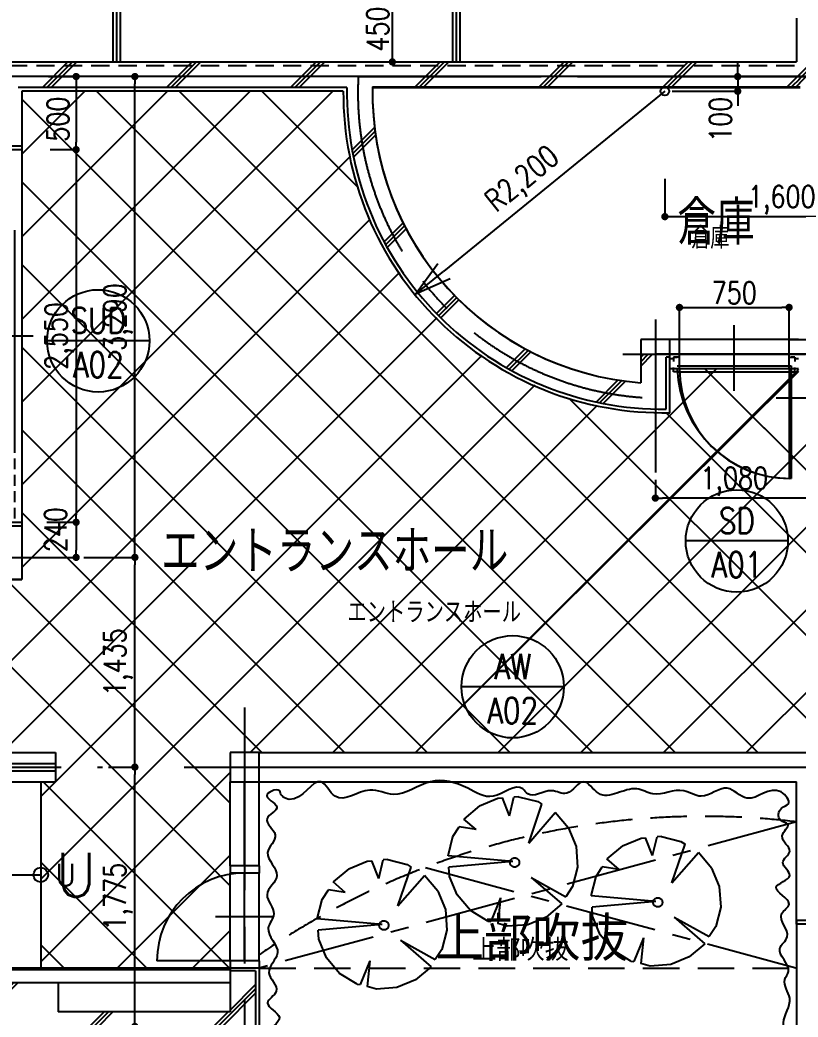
# Model space of a CAD drawing. Header units: millimetres. Extents: x 15495 to 166182, y -39946 to 18307.
# Drawn here: x 34728 to 40052, y -34514 to -27691 of the extents above; entities that cross this region are included whole.
import ezdxf
from ezdxf.enums import TextEntityAlignment as Align

# ---------------------------------------------------------------- set-up
doc = ezdxf.new("R2010")
doc.units = ezdxf.units.MM
doc.header["$LTSCALE"] = 1000
for name, pattern in [('CENTER', [2, 1.25, -0.25, 0.25, -0.25]), ('DASHED', [0.75, 0.5, -0.25]), ('DASHED2', [0.375, 0.25, -0.125])]:
    doc.linetypes.add(name, pattern=pattern)
doc.layers.get('0').update_dxf_attribs({"linetype": 'CONTINUOUS'})
for name, color, linetype in [('1F-A_GARD-100', 3, 'CONTINUOUS'), ('1F-A_GARD-50', 3, 'CONTINUOUS'), ('1F-DT_ID-100', 13, 'CONTINUOUS'), ('1F-E_DIM-50', 3, 'CONTINUOUS'), ('1F-E_GRID-100', 1, 'CENTER'), ('1F-E_GRID-50', 1, 'CENTER'), ('1F-E_TEXT-100', 3, 'CONTINUOUS'), ('1F-E_TEXT-50', 3, 'CONTINUOUS'), ('1F-F_FINI1-100', 190, 'CONTINUOUS'), ('1F-F_FINI1-50', 190, 'CONTINUOUS'), ('1F-F_FINI2-50', 1, 'CONTINUOUS'), ('1F-F_FITT1-100', 5, 'CONTINUOUS'), ('1F-F_FITT1-50', 5, 'CONTINUOUS'), ('1F-F_FITT2-50', 1, 'CONTINUOUS'), ('1F-F_HAT1-50', 9, 'CONTINUOUS'), ('1F-F_HIDE-100', 12, 'CONTINUOUS'), ('1F-F_HIDE-50', 12, 'CONTINUOUS'), ('1F-F_LAY2-100', 6, 'CONTINUOUS'), ('1F-F_LAY2-50', 6, 'CONTINUOUS'), ('1F-H-AREA-50', 1, 'CENTER'), ('1F-H_LINE1-100', 140, 'CONTINUOUS'), ('1F-H_LINE1-50', 140, 'CONTINUOUS'), ('1F-R_EWALL-50', 7, 'CONTINUOUS'), ('1F-R_STAIR-100', 4, 'CONTINUOUS'), ('1F-R_STAIR-50', 4, 'CONTINUOUS'), ('1F-U_LGS-100', 120, 'CONTINUOUS'), ('1F-U_LGS-50', 120, 'CONTINUOUS'), ('DT_ID', 13, 'CONTINUOUS'), ('E_TEXT', 3, 'CONTINUOUS'), ('F_FITT1-100', 5, 'CONTINUOUS'), ('F_FITT1-50', 5, 'CONTINUOUS'), ('F_FITT2-100', 1, 'CONTINUOUS')]:
    doc.layers.add(name, color=color, linetype=linetype)
doc.styles.add('DIM', font='romans.shx', dxfattribs={"width": 0.8, "bigfont": 'bigfont.shx'})
doc.styles.add('ROOM', font='romans.shx', dxfattribs={"width": 0.8, "bigfont": 'bigfont.shx'})
doc.styles.get("Standard").update_dxf_attribs({"font": 'txt.shx', "bigfont": 'bigfont.shx'})
doc.dimstyles.new('DIM50_3_3', dxfattribs={"dimscale": 50, "dimtxt": 3, "dimasz": 1, "dimexe": 0, "dimexo": 1, "dimgap": 0.5, "dimtad": 1, "dimdec": 1, "dimdsep": 46, "dimlunit": 6, "dimtxsty": 'DIM', "dimblk1": 'DOT', "dimblk2": 'DOT', "dimsah": 1, "dimcen": 1, "dimclrd": 256, "dimclre": 256, "dimclrt": 256, "dimadec": 0, "dimazin": 0, "dimtfac": 1, "dimtdec": 1, "dimtix": 1, "dimtmove": 2, "dimatfit": 3, "dimldrblk": 'DOT', "dimfxl": 1, "dimtvp": 0.833333, "dimtolj": 1, "dimarcsym": 0})
pattern_1 = [(45, (-28400.75, -11674.75), (-424.264, 424.264), []), (45, (-28370.75, -11674.75), (-424.264, 424.264), []), (45, (-28340.75, -11674.75), (-424.264, 424.264), [])]

# ---------------------------------------------------------------- blocks, each defined once
blk = doc.blocks.new('AW-A02_100')
at = {"layer": 'F_FITT1-100'}
for p, q in [((200, 1474.99975), (0, 1474.99975)), ((0, 1474.99975), (0, 1275)), ((200, 1275), (200, 1474.99975)), ((200, 1375), (3975, 1375)), ((3975, 1375), (3975, 299.9995)), ((0, 1275), (200, 1275)), ((100, 700), (100, 1275)), ((0, 700), (0, 650)), ((200, 700), (0, 700)), ((200, 700), (200, 650)), ((200, 650), (0, 650)), ((100, 50), (100, 650)), ((200, 50), (-500, 50)), ((0, 50), (0, 0)), ((200, 50), (200, 0))]:
    blk.add_line(p, q, dxfattribs=at)
blk.add_arc((100, 50), 600, 90, 180, dxfattribs=at)
at = {"layer": 'F_FITT2-100'}
for p, q in [((200, 1475), (4075, 1475)), ((4075, 299.9995), (4075, 1475)), ((0, 700), (0, 1275)), ((200, 1275), (3875, 1275)), ((200, 700), (200, 1275)), ((3875, 299.9995), (3875, 1275)), ((0, 50), (0, 650)), ((200, 50), (200, 650))]:
    blk.add_line(p, q, dxfattribs=at)
blk = doc.blocks.new('TATEGU-KIGOU')
at = {"color": 2}
blk.add_line((350, 0), (-350, 0), dxfattribs=at)
blk.add_circle((0, 0), 350, dxfattribs=at)
at = {"color": 2, "style": 'ROOM', "width": 0.8}
for tag, p in [('建具種別', (0, 51.6)), ('建具番号', (0, -250.1))]:
    blk.add_attdef(tag, text='', height=175, dxfattribs=at).set_placement(p, align=Align.CENTER)
at = {"flags": 1}
for tag, p in [('内法寸法（W）', (-414, -713.8)), ('内法寸法（H）', (-414, -1063.8)), ('階', (-373.6, -1414.3)), ('部屋名', (-373.6, -1786.8)), ('メーカー名', (-373.6, -2148.9)), ('値段', (-373.6, -2498.9)), ('重量', (-373.6, -2848.9)), ('建具形状', (-373.6, -3199)), ('開閉方式', (-373.6, -3549)), ('取付場所', (-373.6, -3899)), ('見込', (-373.6, -4296.3)), ('扉厚', (-373.6, -4646.3)), ('仕上', (-373.6, -4996.3)), ('ガラス', (-373.6, -5346.3)), ('建具金物', (-373.6, -5696.3)), ('枠形状', (-373.6, -6046.3)), ('沓摺形状', (-373.6, -6396.3)), ('特記事項', (-373.6, -6746.3)), ('防火性能', (-373.6, -7096.3))]:
    blk.add_attdef(tag, p, '', height=175, dxfattribs=at)
blk = doc.blocks.new('ROOM')
at = {"layer": 'DT_ID', "flags": 1}
for tag, p in [('室番号', (0, 500)), ('面積', (0, -500)), ('内装制限', (0, -1000)), ('仕上レベル', (0, -1500)), ('スラブレベル', (0, -2000)), ('天井高', (0, -2500)), ('床下地', (0, -3000)), ('床仕上', (0, -3500)), ('巾木高さ', (0, -4000)), ('巾木仕上', (0, -4500)), ('壁下地', (0, -5000)), ('壁仕上', (0, -5500)), ('天井下地', (0, -6000)), ('天井仕上', (0, -6500)), ('見切縁', (0, -7000)), ('備考', (0, -7500))]:
    blk.add_attdef(tag, p, '', height=300, dxfattribs=at)
at = {"layer": 'E_TEXT', "style": 'ROOM', "width": 0.8}
blk.add_attdef('室名', (0, 0), '', height=300, dxfattribs=at)
blk = doc.blocks.new('SUD-A02_100')
at = {"layer": 'F_FITT1-100'}
for p, q in [((75, 2000), (75, 2550)), ((25, 2000), (25, 1900)), ((125, 2000), (25, 2000)), ((125, 1900), (125, 2000)), ((150, 2000), (150, 550)), ((25, 1900), (125, 1900)), ((-148.8, 1275), (277.2, 1275)), ((25, 650), (125, 650)), ((25, 550), (25, 650)), ((125, 650), (125, 550)), ((125, 550), (25, 550)), ((75, 550), (75, 0))]:
    blk.add_line(p, q, dxfattribs=at)
at = {"layer": 'F_FITT1-100', "linetype": 'DASHED2', "ltscale": 0.3}
blk.add_line((150, 550), (150, 0), dxfattribs=at)
at = {"layer": 'F_FITT2-100'}
for p, q in [((0, 2550), (0, 0)), ((200, 2550), (200, 0))]:
    blk.add_line(p, q, dxfattribs=at)
blk = doc.blocks.new('SD-A01_100')
at = {"layer": 'F_FITT1-100'}
for p, q in [((-375, -150), (-375, 300)), ((0, 0), (-750, 0)), ((0, 0), (0, -750))]:
    blk.add_line(p, q, dxfattribs=at)
blk.add_arc((0, 0), 750, 180, 270, dxfattribs=at)
at = {"layer": 'F_FITT2-100'}
blk.add_line((0, 200), (-750, 200), dxfattribs=at)
blk = doc.blocks.new('1F-BLOCK_100')
at = {"layer": '1F-A_GARD-100', "start_tangent": (0.1002086, -0.9949664), "end_tangent": (0.1002086, -0.9949664)}
blk.add_spline([(6467.02, 1604.56), (6530.58, 1553.74), (6746.68, 1675), (6844.14, 1574.91), (7081.43, 1617.27), (7242.45, 1587.62), (7496.69, 1675), (7750.93, 1629.97), (7924.66, 1574.91), (8128.05, 1625.74), (8161.95, 1591.85), (8322.97, 1613.03), (8428.9, 1596.09), (8543.31, 1675), (8645.01, 1596.09), (8907.72, 1625.74), (9017.9, 1591.85), (9229.76, 1613.03), (9348.41, 1574.91), (9526.38, 1629.97), (9661.97, 1562.21), (9895.02, 1604.56), (9945.87, 1524.09), (9899.26, 1494.44), (9891.11, 1411.87), (9941.72, 1384.14), (9903.5, 1303.85), (9954.35, 1197.96), (9907.74, 1121.73), (9954.35, 1032.79), (9861.12, 952.31), (9950.11, 837.96), (9899.26, 770.19), (9937.4, 613.49), (9886.55, 533.01), (9945.87, 376.31), (9920.45, 321.25), (9954.35, 194.18), (9911.97, 24.77), (9950.11, -89.58), (9967.06, -178.53), (9950.11, -220.88), (9945.87, -326.76), (9984.01, -445.35), (9937.4, -466.53), (9903.5, -436.88), (9801.8, -462.3), (9691.63, -424.18), (9645.02, -470.77), (9551.8, -424.18), (9462.81, -462.3), (9369.59, -407.24), (9280.61, -470.77), (9187.39, -428.41), (9047.55, -475), (8937.38, -411.47), (8797.55, -479.24), (8674.67, -419.94), (8560.26, -466.53), (8454.33, -415.71), (8416.19, -475), (8327.21, -424.18), (8280.6, -470.77), (8200.09, -394.53), (8166.19, -466.53), (8060.26, -403), (8013.64, -470.77), (7916.18, -394.53), (7717.03, -475), (7547.54, -398.77), (7411.94, -458.06), (7293.29, -415.71), (7191.6, -466.53), (7098.38, -403), (6928.88, -462.3), (6827.19, -390.3), (6678.88, -462.3), (6615.32, -386.06), (6509.39, -453.83), (6352.6, -449.59), (6390.74, -364.88), (6356.85, -263.23), (6433.12, -178.53), (6378.03, -59.94), (6462.78, 62.89), (6382.27, 160.3), (6441.59, 240.77), (6390.74, 367.83), (6450.07, 503.37), (6386.5, 672.78), (6424.64, 770.19), (6378.03, 901.49), (6445.83, 1032.79), (6382.27, 1189.49), (6433.12, 1312.32), (6378.03, 1422.44), (6445.83, 1502.91), (6378.03, 1587.62), (6467.02, 1604.56)], degree=3, dxfattribs=at)
at = {"layer": '1F-E_GRID-100'}
blk.add_line((33306.62, 6500), (-7802.04, 6500), dxfattribs=at)
at = {"layer": '1F-F_FINI1-100'}
for p, q in [((10000, 6900), (10000, 6600)), ((700, 6600), (10000, 6600)), ((7100.16, 6425), (10025, 6425)), ((6900, 6400), (4700, 6400)), ((4700, 6400), (4700, 6000)), ((4500, 6000), (4700, 6000)), ((8935, 4700), (8935, 4405.06)), ((9200, 4700), (8935, 4700)), ((9200, 4500), (9200, 4700)), ((9950, 4500), (9950, 4700)), ((9950, 4700), (10215, 4700)), ((9200, 4500), (9135, 4500)), ((9135, 4200), (9135, 4500)), ((10015, 4500), (9950, 4500)), ((4500, 3450), (4700, 3450)), ((4700, 3450), (4700, 3059.09)), ((4128.57, 3059.09), (4700, 3059.09)), ((2454.41, 1875), (4930, 1875)), ((4930, 1875), (4930, 1675)), ((2400.82, 1675), (4930, 1675)), ((10000, 700), (10000, -100)), ((10800, 700), (10000, 700)), ((6325, 400), (700, 400)), ((6125, 400), (6125, 100)), ((6325, 400), (6325, -100)), ((4550, 300), (4950, 300)), ((4950, 300), (4950, 100)), ((6125, 100), (4950, 100))]:
    blk.add_line(p, q, dxfattribs=at)
for centre, radius, start, end in [((9087.05, 6386.5), 1987.26, 178.889989, 265.611769), ((9087.26, 6386.78), 2187.3, 179.653775, 271.250536)]:
    blk.add_arc(centre, radius, start, end, dxfattribs=at)
at = {"layer": '1F-F_HIDE-100', "linetype": 'CENTER', "ltscale": 0.5}
for p, q in [((10000, 1400), (6325, 400)), ((7462.59, 1088.4), (10000, 400))]:
    blk.add_line(p, q, dxfattribs=at)
at = {"layer": '1F-F_HIDE-100', "linetype": 'DASHED', "ltscale": 0.5}
blk.add_line((6325, 400), (10000, 400), dxfattribs=at)
blk.add_arc((9365.15, -3917.36), 5355.13, 83.191551, 124.590557, dxfattribs=at)
at = {"layer": '1F-F_LAY2-100'}
for p, q in [((4700, 4837.71), (6262.29, 6400)), ((6827.98, 6400), (4700, 4272.02)), ((5696.61, 6400), (4700, 5403.39)), ((4700, 5969.08), (5130.92, 6400)), ((4700, 6346.23), (9171.23, 1875)), ((5211.91, 6400), (9736.91, 1875)), ((5777.6, 6400), (12077.6, 100)), ((6343.28, 6400), (7000.18, 5743.1)), ((6945.92, 5952.26), (4700, 3706.34)), ((4700, 5780.54), (8605.54, 1875)), ((7082.18, 5522.84), (4700, 3140.65)), ((4700, 5214.86), (8039.86, 1875)), ((7283.45, 5158.41), (4500, 2374.97)), ((7539.45, 4848.73), (4565.72, 1875)), ((4700, 4649.17), (7474.17, 1875)), ((7847.31, 4590.91), (4830, 1573.6)), ((9453.46, 4500), (6828.46, 1875)), ((10015, 4480.86), (7394.15, 1875)), ((9374.65, 4500), (12900, 974.65)), ((8209.71, 4387.62), (4830, 1007.91)), ((8443.67, 4299.62), (12643.28, 100)), ((8636.57, 4248.8), (6262.77, 1875)), ((10284.83, 4200), (7959.83, 1875)), ((10850.52, 4200), (8525.52, 1875)), ((11416.2, 4200), (9091.2, 1875)), ((9109.52, 4199.45), (12900, 408.97)), ((11981.89, 4200), (9656.89, 1875)), ((4700, 4083.49), (6908.49, 1875)), ((4700, 3517.8), (6342.8, 1875)), ((4602.11, 3050), (6125, 1527.11)), ((4500, 2586.43), (6125, 961.43)), ((6125, 1737.23), (4830, 442.23)), ((4845.74, 1675), (6120.74, 400)), ((5353.46, 400), (6125, 1171.54)), ((4830, 1125.06), (5555.06, 400)), ((6125, 655.85), (5869.15, 400)), ((4830, 559.37), (4989.37, 400))]:
    blk.add_line(p, q, dxfattribs=at)
at = {"layer": '1F-H_LINE1-100'}
for p, q in [((7675, 6600), (7675, 12300)), ((5350, 6600), (5350, 9600))]:
    blk.add_line(p, q, dxfattribs=at)
at = {"layer": '1F-R_STAIR-100'}
for p, q in [((2434.31, 1800), (4930, 1800)), ((2420.91, 1750), (4930, 1750)), ((4830, 1675), (4830, 400)), ((2230, 1037.5), (4830, 1037.5))]:
    blk.add_line(p, q, dxfattribs=at)
blk.add_circle((4830, 1037.5), 50, dxfattribs=at)
at = {"layer": '1F-U_LGS-100'}
blk.add_line((4950, 300), (6125, 300), dxfattribs=at)
at = {"layer": '1F-DT_ID-100'}
for p, values in [((5223.14, 4691.53), {'建具種別': 'SUD', '建具番号': 'A02'}), ((9592.45, 3322.33), {'建具種別': 'SD', '建具番号': 'A01'}), ((8058.87, 2324.46), {'建具種別': 'AW', '建具番号': 'A02'})]:
    blk.add_blockref('TATEGU-KIGOU', p, dxfattribs=at).add_auto_attribs(values)
at = {"layer": '1F-E_TEXT-100'}
ref = blk.add_blockref('ROOM', (9185.94, 5350.26), dxfattribs=at)
ref.add_attrib('室名', '倉庫', (9185.94, 5350.26), dxfattribs={"height": 300, "style": 'ROOM', "width": 0.8})
ref = blk.add_blockref('ROOM', (5653.39, 3099.82), dxfattribs=at)
ref.add_attrib('室名', 'エントランスホール', (5653.39, 3099.82), dxfattribs={"height": 300, "style": 'ROOM', "width": 0.8})
at = {"layer": '1F-F_FITT1-100'}
for name, p in [('SUD-A02_100', (4500, 3450)), ('SD-A01_100', (9950, 4500)), ('AW-A02_100', (6125, 400))]:
    blk.add_blockref(name, p, dxfattribs=at)
at = {"layer": '1F-E_TEXT-100'}
blk.add_text('U', height=300, dxfattribs=at).set_placement((4930, 1037.5), align=Align.MIDDLE_LEFT)
blk.add_text('上部吹抜', height=300, dxfattribs=at).set_placement((7532.11, 449.29))
blk = doc.blocks.new('DOT')
at = {"color": 0, "linetype": 'ByBlock'}
blk.add_line((-0.5, 0), (-1, 0), dxfattribs=at)
at = {"color": 0, "linetype": 'ByBlock', "const_width": 0.5}
blk.add_lwpolyline([(-0.25, 0, 1), (0.25, 0, 1)], format="xyb", close=True, dxfattribs=at)
blk = doc.blocks.new('*D827')
at = {"layer": '1F-E_DIM-50', "lineweight": -2}
for p, q in [((35334.3, -32803.7), (35514.6, -32803.7)), ((35514.6, -34528.7), (35514.6, -32853.7)), ((35423.5, -34578.7), (35514.6, -34578.7))]:
    blk.add_line(p, q, dxfattribs=at)
at = {"layer": '1F-E_DIM-50', "lineweight": -2, "xscale": 50, "yscale": 50, "zscale": 50}
for p, rotation in [((35514.6, -32803.7), 90), ((35514.6, -34578.7), 270)]:
    blk.add_blockref('DOT', p, dxfattribs=dict(at, rotation=rotation))
at = {"layer": '1F-E_DIM-50', "insert": (35400.3, -33691.2), "char_height": 150, "attachment_point": 5, "rotation": 90, "style": 'DIM'}
blk.add_mtext('\\A1;1,775', dxfattribs=at)
blk = doc.blocks.new('_DOT')
at = {"color": 0, "linetype": 'ByBlock'}
blk.add_line((-0.5, 0), (-1, 0), dxfattribs=at)
at = {"color": 0, "linetype": 'ByBlock', "const_width": 0.5}
blk.add_lwpolyline([(-0.25, 0, 1), (0.25, 0, 1)], format="xyb", close=True, dxfattribs=at)
blk = doc.blocks.new('AW-A02_50')
at = {"layer": 'F_FITT1-50'}
for p, q in [((0, 0), (0, -200)), ((200, 0), (0, 0)), ((200, -200), (200, 0)), ((200, -100), (3975, -100)), ((3975, -100), (3975, -1150)), ((0, -200), (200, -200)), ((100, -775), (100, -200)), ((200, -775), (0, -775)), ((200, -825), (0, -825)), ((100, -1425), (100, -825)), ((300, -1125), (-100, -1125)), ((3875, -1150), (3875, -1175)), ((4075, -1150), (3875, -1150)), ((4075, -1150), (4075, -1175)), ((200, -1425), (-500, -1425)), ((0, -1425), (0, -1475)), ((200, -1425), (200, -1475)), ((200, -1475), (0, -1475))]:
    blk.add_line(p, q, dxfattribs=at)
blk.add_arc((100, -1425), 600, 90, 180, dxfattribs=at)
blk = doc.blocks.new('*D826')
at = {"layer": '1F-E_DIM-50', "lineweight": -2}
for p, q in [((39639.1, -28028.7), (39639.1, -27978.7)), ((38551.9, -28078.7), (39639.1, -28078.7)), ((39639.1, -28078.7), (39639.1, -28179.3)), ((39190.7, -28179.3), (39639.1, -28179.3)), ((39639.1, -28229.3), (39639.1, -28279.3))]:
    blk.add_line(p, q, dxfattribs=at)
at = {"layer": '1F-E_DIM-50', "lineweight": -2, "xscale": 50, "yscale": 50, "zscale": 50}
for p, rotation in [((39639.1, -28078.7), 270), ((39639.1, -28179.3), 90)]:
    blk.add_blockref('DOT', p, dxfattribs=dict(at, rotation=rotation))
at = {"layer": '1F-E_DIM-50', "insert": (39520.7, -28371.7), "char_height": 150, "attachment_point": 5, "rotation": 90, "style": 'DIM'}
blk.add_mtext('\\A1;100', dxfattribs=at)
blk = doc.blocks.new('*D844')
at = {"layer": '1F-E_DIM-50', "lineweight": -2}
for p, q in [((34924.4, -28078.7), (35112.8, -28078.7)), ((35112.8, -28128.7), (35112.8, -28528.7)), ((34935.6, -28578.7), (35112.8, -28578.7))]:
    blk.add_line(p, q, dxfattribs=at)
at = {"layer": '1F-E_DIM-50', "lineweight": -2, "xscale": 50, "yscale": 50, "zscale": 50}
for p, rotation in [((35112.8, -28078.7), 90), ((35112.8, -28578.7), 270)]:
    blk.add_blockref('DOT', p, dxfattribs=dict(at, rotation=rotation))
at = {"layer": '1F-E_DIM-50', "insert": (34988.7, -28370.1), "char_height": 150, "attachment_point": 5, "rotation": 90, "style": 'DIM'}
blk.add_mtext('\\A1;500', dxfattribs=at)
blk = doc.blocks.new('_Open30')
at = {"color": 0, "linetype": 'ByBlock', "lineweight": -2}
for p, q in [((-1, 0.268), (0, 0)), ((0, 0), (-1, -0.268)), ((0, 0), (-1, 0))]:
    blk.add_line(p, q, dxfattribs=at)
blk = doc.blocks.new('*D887')
at = {"layer": '1F-E_DIM-50', "lineweight": -2}
blk.add_line((39140.7, -28179.3), (37628.8, -29410.8), dxfattribs=at)
at = {"layer": '1F-E_DIM-50', "lineweight": -2, "xscale": 250, "yscale": 250, "zscale": 250, "rotation": 219.162945015299}
blk.add_blockref('_Open30', (37434.9, -29568.7), dxfattribs=at)
at = {"layer": '1F-E_DIM-50', "insert": (38175.2, -28791.5), "char_height": 150, "attachment_point": 5, "rotation": 39.16295, "style": 'DIM'}
blk.add_mtext('\\A1;R2,200', dxfattribs=at)
blk = doc.blocks.new('*D884')
at = {"layer": '1F-E_DIM-50', "lineweight": -2}
for p, q in [((35513.7, -28078.7), (35514.6, -28078.7)), ((35514.6, -31318.7), (35514.6, -28128.7)), ((35165.8, -31368.7), (35514.6, -31368.7))]:
    blk.add_line(p, q, dxfattribs=at)
at = {"layer": '1F-E_DIM-50', "lineweight": -2, "xscale": 50, "yscale": 50, "zscale": 50}
for p, rotation in [((35514.6, -28078.7), 90), ((35514.6, -31368.7), 270)]:
    blk.add_blockref('DOT', p, dxfattribs=dict(at, rotation=rotation))
at = {"layer": '1F-E_DIM-50', "insert": (35400.3, -29723.7), "char_height": 150, "attachment_point": 5, "rotation": 90, "style": 'DIM'}
blk.add_mtext('\\A1;3,290', dxfattribs=at)
blk = doc.blocks.new('SUD-A02_50')
at = {"color": 5}
for p, q in [((-150, 1300), (50, 1300)), ((-150, 1275), (50, 1275)), ((-125, 725), (-125, 1275)), ((-75, 725), (-75, 1275)), ((-25, 725), (-25, 1275)), ((-25, 725), (-125, 725)), ((-125, 725), (-125, 625)), ((-25, 625), (-25, 725)), ((0, 725), (0, -725)), ((-125, 625), (-25, 625)), ((-298.8, 0), (127.2, 0)), ((-125, -725), (-125, -625)), ((-125, -625), (-25, -625)), ((-25, -625), (-25, -725)), ((-25, -725), (-125, -725)), ((-125, -725), (-125, -1275)), ((-75, -725), (-75, -1275)), ((-25, -725), (-25, -1275)), ((-150, -1300), (-150, -1275)), ((-150, -1275), (50, -1275)), ((50, -1275), (50, -1300)), ((-150, -1300), (50, -1300))]:
    blk.add_line(p, q, dxfattribs=at)
at = {"color": 1}
blk.add_line((50, 1275), (50, -1275), dxfattribs=at)
at = {"color": 5, "linetype": 'DASHED2', "ltscale": 0.3}
blk.add_line((0, -725), (0, -1275), dxfattribs=at)
blk = doc.blocks.new('*D890')
at = {"layer": '1F-E_DIM-50', "lineweight": -2}
for p, q in [((34979.1, -28578.7), (35112.8, -28578.7)), ((35112.8, -28628.7), (35112.8, -31078.7)), ((34912.3, -31128.7), (35112.8, -31128.7))]:
    blk.add_line(p, q, dxfattribs=at)
at = {"layer": '1F-E_DIM-50', "lineweight": -2, "xscale": 50, "yscale": 50, "zscale": 50}
for p, rotation in [((35112.8, -28578.7), 90), ((35112.8, -31128.7), 270)]:
    blk.add_blockref('DOT', p, dxfattribs=dict(at, rotation=rotation))
at = {"layer": '1F-E_DIM-50', "insert": (34998.5, -29853.7), "char_height": 150, "attachment_point": 5, "rotation": 90, "style": 'DIM'}
blk.add_mtext('\\A1;2,550', dxfattribs=at)
blk = doc.blocks.new('*D863')
at = {"layer": '1F-E_DIM-50', "lineweight": -2}
for p, q in [((35397.7, -31368.7), (35514.6, -31368.7)), ((35514.6, -32753.7), (35514.6, -31418.7)), ((35334.3, -32803.7), (35514.6, -32803.7))]:
    blk.add_line(p, q, dxfattribs=at)
at = {"layer": '1F-E_DIM-50', "lineweight": -2, "xscale": 50, "yscale": 50, "zscale": 50}
for p, rotation in [((35514.6, -31368.7), 90), ((35514.6, -32803.7), 270)]:
    blk.add_blockref('DOT', p, dxfattribs=dict(at, rotation=rotation))
at = {"layer": '1F-E_DIM-50', "insert": (35400.3, -32086.2), "char_height": 150, "attachment_point": 5, "rotation": 90, "style": 'DIM'}
blk.add_mtext('\\A1;1,435', dxfattribs=at)
blk = doc.blocks.new('*D862')
at = {"layer": '1F-E_DIM-50', "lineweight": -2}
for p, q in [((34912.3, -31128.7), (35112.8, -31128.7)), ((35112.8, -31178.7), (35112.8, -31318.7)), ((34765.7, -31368.7), (35112.8, -31368.7))]:
    blk.add_line(p, q, dxfattribs=at)
at = {"layer": '1F-E_DIM-50', "lineweight": -2, "xscale": 50, "yscale": 50, "zscale": 50}
for p, rotation in [((35112.8, -31128.7), 90), ((35112.8, -31368.7), 270)]:
    blk.add_blockref('DOT', p, dxfattribs=dict(at, rotation=rotation))
at = {"layer": '1F-E_DIM-50', "insert": (34972.1, -31179.2), "char_height": 150, "attachment_point": 5, "rotation": 90, "style": 'DIM'}
blk.add_mtext('\\A1;240', dxfattribs=at)
blk = doc.blocks.new('*D868')
at = {"layer": '1F-E_DIM-50', "lineweight": -2}
for p, q in [((40155.7, -30028.7), (40155.7, -30963.4)), ((39075.7, -30837.1), (39075.7, -30963.4)), ((40105.7, -30963.4), (39125.7, -30963.4))]:
    blk.add_line(p, q, dxfattribs=at)
at = {"layer": '1F-E_DIM-50', "lineweight": -2, "xscale": 50, "yscale": 50, "zscale": 50, "rotation": 180}
blk.add_blockref('DOT', (39075.7, -30963.4), dxfattribs=at)
at = {"layer": '1F-E_DIM-50', "lineweight": -2, "xscale": 50, "yscale": 50, "zscale": 50}
blk.add_blockref('DOT', (40155.7, -30963.4), dxfattribs=at)
at = {"layer": '1F-E_DIM-50', "insert": (39615.7, -30849.1), "char_height": 150, "attachment_point": 5, "style": 'DIM'}
blk.add_mtext('\\A1;1,080', dxfattribs=at)
blk = doc.blocks.new('*D866')
at = {"layer": '1F-E_DIM-50', "lineweight": -2}
for p, q in [((39240.7, -29889), (39240.7, -29658.5)), ((39290.7, -29658.5), (39940.7, -29658.5)), ((39990.7, -29887.2), (39990.7, -29658.5))]:
    blk.add_line(p, q, dxfattribs=at)
at = {"layer": '1F-E_DIM-50', "lineweight": -2, "xscale": 50, "yscale": 50, "zscale": 50, "rotation": 180}
blk.add_blockref('DOT', (39240.7, -29658.5), dxfattribs=at)
at = {"layer": '1F-E_DIM-50', "lineweight": -2, "xscale": 50, "yscale": 50, "zscale": 50}
blk.add_blockref('DOT', (39990.7, -29658.5), dxfattribs=at)
at = {"layer": '1F-E_DIM-50', "insert": (39615.7, -29558.5), "char_height": 150, "attachment_point": 5, "style": 'DIM'}
blk.add_mtext('\\A1;750', dxfattribs=at)
blk = doc.blocks.new('SD-A01_50')
at = {"layer": 'F_FITT1-50'}
for p, q in [((0, -170), (0, 280)), ((-415, 60), (-390, 60)), ((-390, 60), (-415, 60)), ((-375, 60), (-415, 60)), ((-415, 60), (-390, 60)), ((-415, 60), (-415, 30)), ((-415, 60), (-415, 30)), ((-390, 0), (390, 0)), ((-375, 0), (-375, 60)), ((375, 60), (415, 60)), ((375, 0), (375, 60)), ((415, 60), (390, 60)), ((390, 60), (415, 60)), ((415, 60), (390, 60)), ((415, 60), (415, 30)), ((415, 60), (415, 30)), ((-415, -40), (-415, -10)), ((-415, -40), (-415, -10)), ((-390, -40), (-415, -40)), ((-390, -40), (415, -40)), ((390, -40), (415, -40)), ((415, -40), (415, -10)), ((415, -40), (415, -10))]:
    blk.add_line(p, q, dxfattribs=at)
blk.add_arc((385.7, 6.1), 776.1, 181.92765, 270.31895, dxfattribs=at)
blk = doc.blocks.new('*D892')
at = {"layer": '1F-E_DIM-50', "lineweight": -2}
for p, q in [((39140.7, -28778), (39140.7, -29037.3)), ((39190.7, -29037.3), (40690.7, -29037.3)), ((40740.7, -29125.7), (40740.7, -29037.3))]:
    blk.add_line(p, q, dxfattribs=at)
at = {"layer": '1F-E_DIM-50', "lineweight": -2, "xscale": 50, "yscale": 50, "zscale": 50, "rotation": 180}
blk.add_blockref('DOT', (39140.7, -29037.3), dxfattribs=at)
at = {"layer": '1F-E_DIM-50', "lineweight": -2, "xscale": 50, "yscale": 50, "zscale": 50}
blk.add_blockref('DOT', (40740.7, -29037.3), dxfattribs=at)
at = {"layer": '1F-E_DIM-50', "insert": (39940.7, -28923.1), "char_height": 150, "attachment_point": 5, "style": 'DIM'}
blk.add_mtext('\\A1;1,600', dxfattribs=at)
blk = doc.blocks.new('*D825')
at = {"layer": '1F-E_DIM-50', "lineweight": -2}
for p, q in [((37226.2, -27528.7), (37276.2, -27528.7)), ((37276.2, -27928.7), (37276.2, -27578.7)), ((37226.2, -27978.7), (37276.2, -27978.7))]:
    blk.add_line(p, q, dxfattribs=at)
at = {"layer": '1F-E_DIM-50', "lineweight": -2, "xscale": 50, "yscale": 50, "zscale": 50}
for p, rotation in [((37276.2, -27528.7), 90), ((37276.2, -27978.7), 270)]:
    blk.add_blockref('DOT', p, dxfattribs=dict(at, rotation=rotation))
at = {"layer": '1F-E_DIM-50', "insert": (37176.2, -27753.7), "char_height": 150, "attachment_point": 5, "rotation": 90, "style": 'DIM'}
blk.add_mtext('\\A1;450', dxfattribs=at)
blk = doc.blocks.new('1F-BLOCK_50')
at = {"layer": '1F-F_HAT1-50'}
h = blk.add_hatch(dxfattribs=at)
h.set_pattern_fill('RC4', color=256, scale=30, style=0)
h.set_pattern_definition(pattern_1)
h.paths.add_polyline_path([(10700, 6500), (10014.71, 6500), (10025, 6430), (10025, 6125), (10700, 6125)])
h.paths.add_polyline_path([(10700, 6900), (10000, 6900), (10000, 6600), (10014.71, 6500), (10700, 6500)])
h = blk.add_hatch(dxfattribs=at)
h.set_pattern_fill('RC4', color=256, scale=30, style=0)
h.set_pattern_definition(pattern_1)
h.paths.add_polyline_path([(6993.66, 6500), (4675, 6500), (4675, 6425), (6993.66, 6425)])
h.paths.add_polyline_path([(6993.66, 6600), (4675, 6600), (4675, 6500), (6993.66, 6500)])
h = blk.add_hatch(dxfattribs=at)
h.set_pattern_fill('RC4', color=256, scale=30, style=0)
h.set_pattern_definition(pattern_1)
h.paths.add_polyline_path([(10025, 6500), (7051.7, 6500), (7051.7, 6430), (10025, 6430)])
h.paths.add_polyline_path([(10025, 6600), (7051.7, 6600), (7051.7, 6500), (10025, 6500)])
h = blk.add_hatch(dxfattribs=at)
h.set_pattern_fill('RC4', color=256, scale=30, style=0)
h.set_pattern_definition(pattern_1)
h.paths.add_polyline_path([(9110, 4580), (9135, 4580), (9135, 4600), (9035, 4600), (9035, 4299.89), (9035, 4225.09, 0.0086716), (9110, 4224.58)])
h.paths.add_polyline_path([(9035, 4600), (8935, 4600), (8935, 4405.06, -0.398275), (7100.23, 6430), (7000.15, 6427.14, 0.4126056), (9035, 4299.89)])
h.paths.add_polyline_path([(7000.15, 6427.14), (6925.15, 6425, 0.4122954), (9035, 4225.09), (9035, 4299.89, -0.4126056)])
h = blk.add_hatch(dxfattribs=at)
h.set_pattern_fill('RC4', color=256, scale=30, style=0)
h.set_pattern_definition([(45, (-28007.75, 19489.85), (-424.264, 424.264), []), (45, (-27977.75, 19489.85), (-424.264, 424.264), []), (45, (-27947.75, 19489.85), (-424.264, 424.264), [])])
h.paths.add_polyline_path([(9135, 4700), (9035, 4700), (9035, 4600), (9135, 4600)])
h.paths.add_polyline_path([(8935, 4600), (9035, 4600), (9035, 4700), (8935, 4700)])
h.paths.add_polyline_path([(9035, 4225.09, 0.0086716), (9110, 4224.58), (9110, 4580), (9135, 4580), (9135, 4600), (9035, 4600)])
h = blk.add_hatch(dxfattribs=at)
h.set_pattern_fill('RC4', color=256, scale=30, style=0)
h.set_pattern_definition([(45, (-28400.75, 19761.25), (-424.264, 424.264), []), (45, (-28370.75, 19761.25), (-424.264, 424.264), []), (45, (-28340.75, 19761.25), (-424.264, 424.264), [])])
h.paths.add_polyline_path([(675, 675), (250, 675), (250, 1580), (150, 1580), (150, 675), (0, 675), (0, 0), (6300, 0), (6300, 380.03), (6125, 380.03), (6125, 100), (4950, 100), (4950, 300), (4550, 300), (4550, 100), (675, 100)])
at = {"layer": '1F-A_GARD-50'}
for p, q in [((8036.89, 1442.02), (8066.95, 1569.97)), ((8098.23, 1572.23), (8066.95, 1569.97)), ((8098.23, 1572.23), (8230.37, 1538.55)), ((7831.55, 1509.72), (7724.09, 1419.42)), ((7831.55, 1509.72), (7957.47, 1562.06)), ((7957.47, 1562.06), (7988.75, 1564.32)), ((8036.89, 1442.02), (7988.75, 1564.32)), ((8168.32, 1255), (8259.15, 1520.97)), ((8230.37, 1538.55), (8259.15, 1520.97)), ((8168.32, 1255), (8349.69, 1464.63)), ((8440, 1357.17), (8349.69, 1464.63)), ((7650.18, 1300.09), (7692.58, 1366.04)), ((7807.94, 1346.87), (7692.58, 1366.04)), ((7807.94, 1346.87), (7724.09, 1419.42)), ((7616.49, 1167.95), (7650.18, 1300.09)), ((8440, 1357.17), (8492.33, 1231.25)), ((9016.34, 1168.98), (9046.4, 1296.92)), ((9077.68, 1299.18), (9046.4, 1296.92)), ((9077.68, 1299.18), (9209.82, 1265.5)), ((8492.33, 1231.25), (8502.51, 1090.49)), ((8811, 1236.68), (8703.54, 1146.37)), ((8811, 1236.68), (8936.92, 1289.01)), ((8936.92, 1289.01), (8968.2, 1291.27)), ((9016.34, 1168.98), (8968.2, 1291.27)), ((9147.77, 981.95), (9238.6, 1247.93)), ((9209.82, 1265.5), (9238.6, 1247.93)), ((8059.5, 1129.22), (7616.49, 1167.95)), ((9147.77, 981.95), (9329.14, 1191.58)), ((9419.45, 1084.13), (9329.14, 1191.58)), ((6937.3, 1079.3), (7063.22, 1131.64)), ((7063.22, 1131.64), (7094.5, 1133.9)), ((7142.64, 1011.6), (7094.5, 1133.9)), ((7142.64, 1011.6), (7172.7, 1139.55)), ((7203.98, 1141.81), (7172.7, 1139.55)), ((7203.98, 1141.81), (7336.12, 1108.12)), ((7336.12, 1108.12), (7364.9, 1090.55)), ((8059.5, 1129.22), (7622.14, 1089.75)), ((8040.6, 1124.2), (8041.12, 1128.32)), ((8040.63, 1120.06), (8040.6, 1124.2)), ((8041.2, 1115.96), (8040.63, 1120.06)), ((8041.12, 1128.32), (8042.16, 1132.33)), ((8042.3, 1111.96), (8041.2, 1115.96)), ((8042.16, 1132.33), (8043.72, 1136.17)), ((8043.91, 1108.14), (8042.3, 1111.96)), ((8043.72, 1136.17), (8045.77, 1139.77)), ((8046.01, 1104.57), (8043.91, 1108.14)), ((8045.77, 1139.77), (8048.27, 1143.07)), ((8048.55, 1101.3), (8046.01, 1104.57)), ((8048.27, 1143.07), (8051.18, 1146.02)), ((8051.5, 1098.39), (8048.55, 1101.3)), ((8051.18, 1146.02), (8054.45, 1148.57)), ((8054.81, 1095.89), (8051.5, 1098.39)), ((8054.45, 1148.57), (8058.03, 1150.66)), ((8058.41, 1093.84), (8054.81, 1095.89)), ((8058.03, 1150.66), (8061.85, 1152.27)), ((8062.25, 1092.28), (8058.41, 1093.84)), ((8061.85, 1152.27), (8065.84, 1153.37)), ((8066.26, 1091.23), (8062.25, 1092.28)), ((8065.84, 1153.37), (8069.95, 1153.94)), ((8069.95, 1153.94), (8074.09, 1153.97)), ((8074.09, 1153.97), (8078.2, 1153.46)), ((8078.2, 1153.46), (8082.21, 1152.41)), ((8082.61, 1092.41), (8078.62, 1091.32)), ((8082.21, 1152.41), (8086.05, 1150.85)), ((8086.43, 1094.03), (8082.61, 1092.41)), ((8086.05, 1150.85), (8089.65, 1148.8)), ((8090.01, 1096.12), (8086.43, 1094.03)), ((8089.65, 1148.8), (8092.96, 1146.3)), ((8093.28, 1098.67), (8090.01, 1096.12)), ((8092.96, 1146.3), (8095.91, 1143.39)), ((8096.19, 1101.62), (8093.28, 1098.67)), ((8095.91, 1143.39), (8098.45, 1140.12)), ((8098.69, 1104.92), (8096.19, 1101.62)), ((8098.45, 1140.12), (8100.55, 1136.54)), ((8100.73, 1108.52), (8098.69, 1104.92)), ((8100.55, 1136.54), (8102.16, 1132.73)), ((8102.29, 1112.36), (8100.73, 1108.52)), ((8102.16, 1132.73), (8103.26, 1128.73)), ((8103.34, 1116.37), (8102.29, 1112.36)), ((8103.26, 1128.73), (8103.83, 1124.63)), ((8103.85, 1120.48), (8103.34, 1116.37)), ((8103.83, 1124.63), (8103.85, 1120.48)), ((8629.63, 1027.05), (8672.03, 1093)), ((8787.4, 1073.82), (8672.03, 1093)), ((8787.4, 1073.82), (8703.54, 1146.37)), ((6937.3, 1079.3), (6829.84, 989)), ((7274.07, 824.58), (7364.9, 1090.55)), ((7274.07, 824.58), (7455.44, 1034.21)), ((7545.75, 926.75), (7455.44, 1034.21)), ((7626.67, 1027.19), (7622.14, 1089.75)), ((7679, 901.27), (7626.67, 1027.19)), ((8070.37, 1090.72), (8066.26, 1091.23)), ((8074.51, 1090.75), (8070.37, 1090.72)), ((8078.62, 1091.32), (8074.51, 1090.75)), ((8502.51, 1090.49), (8468.82, 958.35)), ((8595.94, 894.91), (8629.63, 1027.05)), ((9419.45, 1084.13), (9471.78, 958.21)), ((6913.69, 916.45), (6829.84, 989)), ((8185.28, 1020.4), (8394.91, 839.03)), ((8185.28, 1020.4), (8422.8, 888.21)), ((8468.82, 958.35), (8422.8, 888.21)), ((9471.78, 958.21), (9481.96, 817.45)), ((6755.93, 869.67), (6798.33, 935.62)), ((6913.69, 916.45), (6798.33, 935.62)), ((7545.75, 926.75), (7598.08, 800.83)), ((7769.31, 793.82), (7679, 901.27)), ((9038.95, 856.18), (8595.94, 894.91)), ((6722.24, 737.53), (6755.93, 869.67)), ((7975.36, 879.46), (7908.46, 717.4)), ((7975.36, 879.46), (7956.51, 705.16)), ((8394.91, 839.03), (8287.45, 748.73)), ((9038.95, 856.18), (8601.6, 816.71)), ((9020.05, 851.16), (9020.57, 855.27)), ((9020.08, 847.01), (9020.05, 851.16)), ((9020.65, 842.91), (9020.08, 847.01)), ((9020.57, 855.27), (9021.61, 859.28)), ((9021.75, 838.91), (9020.65, 842.91)), ((9021.61, 859.28), (9023.17, 863.12)), ((9023.36, 835.1), (9021.75, 838.91)), ((9023.17, 863.12), (9025.22, 866.72)), ((9025.46, 831.52), (9023.36, 835.1)), ((9025.22, 866.72), (9027.72, 870.02)), ((9028, 828.25), (9025.46, 831.52)), ((9027.72, 870.02), (9030.63, 872.97)), ((9030.95, 825.34), (9028, 828.25)), ((9030.63, 872.97), (9033.9, 875.52)), ((9034.26, 822.84), (9030.95, 825.34)), ((9033.9, 875.52), (9037.48, 877.61)), ((9037.86, 820.79), (9034.26, 822.84)), ((9037.48, 877.61), (9041.3, 879.23)), ((9041.7, 819.23), (9037.86, 820.79)), ((9041.3, 879.23), (9045.29, 880.33)), ((9045.71, 818.19), (9041.7, 819.23)), ((9045.29, 880.33), (9049.4, 880.89)), ((9049.4, 880.89), (9053.54, 880.92)), ((9053.54, 880.92), (9057.65, 880.41)), ((9057.65, 880.41), (9061.66, 879.36)), ((9062.06, 819.37), (9058.07, 818.27)), ((9061.66, 879.36), (9065.5, 877.8)), ((9065.88, 820.98), (9062.06, 819.37)), ((9065.5, 877.8), (9069.1, 875.76)), ((9069.46, 823.08), (9065.88, 820.98)), ((9069.1, 875.76), (9072.41, 873.25)), ((9072.73, 825.62), (9069.46, 823.08)), ((9072.41, 873.25), (9075.36, 870.34)), ((9075.64, 828.57), (9072.73, 825.62)), ((9075.36, 870.34), (9077.9, 867.07)), ((9078.14, 831.87), (9075.64, 828.57)), ((9077.9, 867.07), (9080, 863.5)), ((9080.19, 835.48), (9078.14, 831.87)), ((9080, 863.5), (9081.61, 859.68)), ((9081.75, 839.31), (9080.19, 835.48)), ((9081.61, 859.68), (9082.71, 855.69)), ((9082.79, 843.33), (9081.75, 839.31)), ((9082.71, 855.69), (9083.28, 851.58)), ((9083.31, 847.44), (9082.79, 843.33)), ((9083.28, 851.58), (9083.31, 847.44)), ((7598.08, 800.83), (7608.26, 660.07)), ((7888.63, 719.9), (7769.31, 793.82)), ((8606.12, 754.15), (8601.6, 816.71)), ((8658.45, 628.23), (8606.12, 754.15)), ((9049.82, 817.67), (9045.71, 818.19)), ((9053.96, 817.7), (9049.82, 817.67)), ((9058.07, 818.27), (9053.96, 817.7)), ((9481.96, 817.45), (9448.27, 685.31)), ((7165.25, 698.8), (6722.24, 737.53)), ((7165.25, 698.8), (6727.89, 659.33)), ((7146.35, 693.78), (7146.87, 697.89)), ((7146.38, 689.64), (7146.35, 693.78)), ((7146.95, 685.53), (7146.38, 689.64)), ((7146.87, 697.89), (7147.91, 701.9)), ((7148.05, 681.54), (7146.95, 685.53)), ((7147.91, 701.9), (7149.47, 705.74)), ((7149.47, 705.74), (7151.52, 709.35)), ((7151.52, 709.35), (7154.02, 712.65)), ((7154.02, 712.65), (7156.93, 715.6)), ((7156.93, 715.6), (7160.2, 718.14)), ((7160.2, 718.14), (7163.78, 720.24)), ((7163.78, 720.24), (7167.6, 721.85)), ((7167.6, 721.85), (7171.59, 722.95)), ((7171.59, 722.95), (7175.69, 723.52)), ((7175.69, 723.52), (7179.84, 723.55)), ((7179.84, 723.55), (7183.95, 723.03)), ((7183.95, 723.03), (7187.96, 721.99)), ((7187.96, 721.99), (7191.8, 720.43)), ((7191.8, 720.43), (7195.4, 718.38)), ((7195.4, 718.38), (7198.71, 715.88)), ((7198.71, 715.88), (7201.66, 712.97)), ((7201.66, 712.97), (7204.2, 709.7)), ((7204.2, 709.7), (7206.3, 706.12)), ((7206.3, 706.12), (7207.91, 702.31)), ((7207.91, 702.31), (7209.01, 698.31)), ((7209.09, 685.95), (7208.04, 681.94)), ((7209.01, 698.31), (7209.58, 694.21)), ((7209.6, 690.06), (7209.09, 685.95)), ((7209.58, 694.21), (7209.6, 690.06)), ((7888.63, 719.9), (7908.46, 717.4)), ((8020.77, 686.22), (7956.51, 705.16)), ((8161.53, 696.39), (8020.77, 686.22)), ((8287.45, 748.73), (8161.53, 696.39)), ((9164.73, 747.35), (9402.25, 615.16)), ((9164.73, 747.35), (9374.36, 565.98)), ((9448.27, 685.31), (9402.25, 615.16)), ((6732.42, 596.77), (6727.89, 659.33)), ((7149.66, 677.72), (7148.05, 681.54)), ((7151.76, 674.15), (7149.66, 677.72)), ((7154.3, 670.88), (7151.76, 674.15)), ((7157.25, 667.96), (7154.3, 670.88)), ((7160.55, 665.46), (7157.25, 667.96)), ((7164.16, 663.42), (7160.55, 665.46)), ((7168, 661.86), (7164.16, 663.42)), ((7172.01, 660.81), (7168, 661.86)), ((7176.12, 660.3), (7172.01, 660.81)), ((7180.26, 660.33), (7176.12, 660.3)), ((7184.37, 660.89), (7180.26, 660.33)), ((7188.36, 661.99), (7184.37, 660.89)), ((7192.18, 663.6), (7188.36, 661.99)), ((7195.75, 665.7), (7192.18, 663.6)), ((7199.03, 668.24), (7195.75, 665.7)), ((7201.94, 671.19), (7199.03, 668.24)), ((7204.44, 674.5), (7201.94, 671.19)), ((7206.48, 678.1), (7204.44, 674.5)), ((7208.04, 681.94), (7206.48, 678.1)), ((7608.26, 660.07), (7574.57, 527.93)), ((8748.76, 520.77), (8658.45, 628.23)), ((6784.75, 470.85), (6732.42, 596.77)), ((7291.03, 589.98), (7528.54, 457.79)), ((7291.03, 589.98), (7500.66, 408.61)), ((8954.81, 606.41), (8887.91, 444.36)), ((8954.81, 606.41), (8935.96, 432.11)), ((9374.36, 565.98), (9266.9, 475.68)), ((7574.57, 527.93), (7528.54, 457.79)), ((8868.08, 446.85), (8748.76, 520.77)), ((6875.06, 363.39), (6784.75, 470.85)), ((7081.11, 449.03), (7014.21, 286.98)), ((7081.11, 449.03), (7062.26, 274.73)), ((8868.08, 446.85), (8887.91, 444.36)), ((9000.22, 413.17), (8935.96, 432.11)), ((9140.98, 423.34), (9000.22, 413.17)), ((9266.9, 475.68), (9140.98, 423.34)), ((6994.38, 289.48), (6875.06, 363.39)), ((7500.66, 408.61), (7393.2, 318.3)), ((6994.38, 289.48), (7014.21, 286.98)), ((7126.52, 255.79), (7062.26, 274.73)), ((7393.2, 318.3), (7267.28, 265.97)), ((7267.28, 265.97), (7126.52, 255.79))]:
    blk.add_line(p, q, dxfattribs=at)
at = {"layer": '1F-E_DIM-50'}
blk.add_circle((9100, 6399.43), 29.22, dxfattribs=at)
at = {"layer": '1F-E_GRID-50'}
for p, q in [((31753.06, 6500), (-4233.66, 6500)), ((9035, 4837.95), (9035, 3791.61)), ((8812.54, 4600), (10379.46, 4600)), ((14594.23, 4300), (9861.24, 4300)), ((1719.29, 3210), (5094.79, 3210)), ((6225, 2182.16), (6225, -1108.67)), ((1719.29, 1775), (5251.26, 1775))]:
    blk.add_line(p, q, dxfattribs=at)
at = {"layer": '1F-F_FINI1-50'}
for p, q in [((10000, 6900), (10000, 6600)), ((700, 6600), (10000, 6600)), ((7100.23, 6430), (10025, 6430)), ((4700, 6400), (4700, 6000)), ((6900, 6400), (4700, 6400)), ((9135, 4700), (8935, 4700)), ((8935, 4700), (8935, 4405.06)), ((9135, 4200), (9135, 4700)), ((9160, 4568.79), (9135, 4568.79)), ((10015, 4568.79), (9990, 4568.79)), ((9160, 4500), (9135, 4500)), ((10015, 4500), (9990, 4500)), ((4700, 3425.91), (4700, 3060)), ((4153.57, 3060), (4700, 3060)), ((2454.41, 1875), (4930, 1875)), ((4930, 1875), (4930, 1675)), ((2400.82, 1675), (4930, 1675)), ((10800, 700), (10000, 700)), ((10000, 700), (10000, -100)), ((6125, 400), (700, 400)), ((6325, 400), (6325, -100))]:
    blk.add_line(p, q, dxfattribs=at)
for centre, radius, start, end in [((9087.06, 6386.54), 1987.3, 178.746981, 265.611614), ((9087.26, 6386.78), 2187.3, 179.653775, 271.250536)]:
    blk.add_arc(centre, radius, start, end, dxfattribs=at)
at = {"layer": '1F-F_FINI2-50'}
blk.add_line((6125, 387.5), (700, 387.5), dxfattribs=at)
at = {"layer": '1F-F_FITT1-50'}
for p, q in [((9965, 4520), (9965, 3750)), ((6125, 1100), (6125, 1050)), ((6325, 1100), (6325, 1050))]:
    blk.add_line(p, q, dxfattribs=at)
at = {"layer": '1F-F_FITT2-50'}
for p, q in [((10015, 4700), (9135, 4700)), ((6325, 1875), (10200, 1875)), ((5810.16, 1775), (10552.06, 1775)), ((6125, 1100), (6125, 1675)), ((6325, 1675), (10000, 1675)), ((6325, 1100), (6325, 1675)), ((10000, 725), (10000, 1675)), ((6125, 450), (6125, 1050)), ((6325, 450), (6325, 1050))]:
    blk.add_line(p, q, dxfattribs=at)
at = {"layer": '1F-F_HIDE-50', "linetype": 'CENTER', "ltscale": 0.5}
for p, q in [((10000, 1400), (6325, 400)), ((7462.59, 1088.4), (10000, 400))]:
    blk.add_line(p, q, dxfattribs=at)
at = {"layer": '1F-F_HIDE-50', "linetype": 'DASHED', "ltscale": 0.5}
blk.add_line((6325, 400), (10000, 400), dxfattribs=at)
blk.add_arc((9365.15, -3917.36), 5355.13, 83.191551, 124.590557, dxfattribs=at)
at = {"layer": '1F-F_LAY2-50'}
for p, q in [((4700, 5969.08), (5130.92, 6400)), ((4700, 4837.71), (6262.29, 6400)), ((6827.98, 6400), (4700, 4272.02)), ((5696.61, 6400), (4700, 5403.39)), ((4700, 6346.23), (9171.23, 1875)), ((5211.91, 6400), (9736.91, 1875)), ((5777.6, 6400), (12077.6, 100)), ((6343.28, 6400), (7000.18, 5743.1)), ((6945.92, 5952.26), (4700, 3706.34)), ((4700, 5780.54), (8605.54, 1875)), ((7082.18, 5522.84), (4700, 3140.65)), ((4700, 5214.86), (8039.86, 1875)), ((7283.45, 5158.41), (4500, 2374.97)), ((7539.45, 4848.73), (4565.72, 1875)), ((4700, 4649.17), (7474.17, 1875)), ((7847.31, 4590.91), (4830, 1573.6)), ((9433.46, 4480), (6828.46, 1875)), ((10015, 4495.86), (7394.15, 1875)), ((9394.65, 4480), (12900, 974.65)), ((8209.71, 4387.62), (4830, 1007.91)), ((8443.67, 4299.62), (12643.28, 100)), ((8636.57, 4248.8), (6262.77, 1875)), ((10284.83, 4200), (7959.83, 1875)), ((10850.52, 4200), (8525.52, 1875)), ((11416.2, 4200), (9091.2, 1875)), ((9108.97, 4200), (12900, 408.97)), ((11981.89, 4200), (9656.89, 1875)), ((4700, 4083.49), (6908.49, 1875)), ((4700, 3517.8), (6342.8, 1875)), ((4602.11, 3050), (6125, 1527.11)), ((4500, 2586.43), (6125, 961.43)), ((6125, 1737.23), (4830, 442.23)), ((4845.74, 1675), (6120.74, 400)), ((5353.46, 400), (6125, 1171.54)), ((4830, 1125.06), (5555.06, 400)), ((6125, 655.85), (5869.15, 400)), ((4830, 559.37), (4989.37, 400))]:
    blk.add_line(p, q, dxfattribs=at)
at = {"layer": '1F-H-AREA-50'}
blk.add_lwpolyline([(500, 13000), (26400, 13000), (26400, 6500), (500, 6500)], close=True, dxfattribs=at)
blk.add_lwpolyline([(7002.84, 6500), (11500, 6500), (11500, 4300), (10115, 4300), (10115, 4600), (9035, 4600), (9035, 4299.89, -0.4228622)], format="xyb", close=True, dxfattribs=at)
at = {"layer": '1F-H_LINE1-50'}
for p, q in [((7650, 6600), (7650, 12300)), ((7700, 6600), (7700, 12300)), ((5325, 6600), (5325, 9590)), ((5375, 6600), (5375, 9590))]:
    blk.add_line(p, q, dxfattribs=at)
at = {"layer": '1F-R_EWALL-50', "linetype": 'DASHED2', "ltscale": 0.5}
blk.add_line((675, 6575), (10025, 6575), dxfattribs=at)
at = {"layer": '1F-R_EWALL-50'}
for p, q in [((6925.15, 6425), (4675, 6425)), ((9110, 4224.58), (9110, 4580)), ((9135, 4580), (9110, 4580)), ((6125, 387.5), (6125, 100)), ((6300, 380.03), (6125, 380.03)), ((6300, 380.03), (6300, -75)), ((4550, 300), (4950, 300)), ((4950, 300), (4950, 100)), ((6125, 100), (4950, 100))]:
    blk.add_line(p, q, dxfattribs=at)
blk.add_arc((9087.26, 6386.9), 2162.45, 178.990584, 270.602433, dxfattribs=at)
at = {"layer": '1F-R_STAIR-50'}
for p, q in [((2434.31, 1800), (4930, 1800)), ((2420.91, 1750), (4930, 1750)), ((4830, 1675), (4830, 400)), ((2230, 1037.5), (4830, 1037.5))]:
    blk.add_line(p, q, dxfattribs=at)
blk.add_circle((4830, 1037.5), 50, dxfattribs=at)
at = {"layer": '1F-U_LGS-50'}
blk.add_line((4950, 300), (6125, 300), dxfattribs=at)
at = {"layer": '1F-E_TEXT-50'}
ref = blk.add_blockref('ROOM', (9278.94, 5321.56), dxfattribs=dict(at, xscale=0.5, yscale=0.5, zscale=0.5))
ref.add_attrib('室名', '倉庫', (9278.94, 5321.56), dxfattribs={"height": 150, "style": 'ROOM', "width": 0.8})
ref = blk.add_blockref('ROOM', (6928.13, 2759.09), dxfattribs=dict(at, xscale=0.5, yscale=0.5, zscale=0.5))
ref.add_attrib('室名', 'エントランスホール', (6928.13, 2759.09), dxfattribs={"height": 150, "style": 'ROOM', "width": 0.8})
at = {"layer": '1F-F_FITT1-50'}
for name, p in [('SUD-A02_50', (4650, 4725)), ('SD-A01_50', (9575, 4520)), ('AW-A02_50', (6125, 1875))]:
    blk.add_blockref(name, p, dxfattribs=at)
at = {"layer": '1F-A_GARD-50'}
blk.add_text('上部吹抜', height=150, dxfattribs=at).set_placement((7782.3, 449.29))
at = {"layer": '1F-E_TEXT-50'}
blk.add_text('U', height=150, dxfattribs=at).set_placement((4930, 1037.5), align=Align.MIDDLE_LEFT)
at = {"layer": '1F-E_DIM-50'}
for base, p1, p2, picture, middle in [((7235.5, 7050), (7235.5, 6600), (7235.5, 7050), '*D825', (7135.5, 6825)), ((5473.89, 6500), (5075.05, 3210), (5422.98, 6500), '*D884', (5359.6, 4855)), ((5072.09, 3450), (4888.38, 6000), (4821.57, 3450), '*D890', (4957.8, 4725)), ((5473.89, 3210), (5243.59, 1775), (5307.04, 3210), '*D863', (5359.6, 2492.5)), ((5473.89, 1775), (5332.75, 0), (5243.59, 1775), '*D827', (5359.6, 887.5))]:
    dim = blk.add_linear_dim(base=base, p1=p1, p2=p2, angle=90, dimstyle='DIM50_3_3', dxfattribs=at)
    dim.commit()
    dim.dimension.update_dxf_attribs({"geometry": picture, "text_midpoint": middle, "insert": (-30040.71, 34578.74)})
dim = blk.add_linear_dim(base=(9598.42, 6399.43), p1=(8461.17, 6500), p2=(9100, 6399.43), angle=90, text='100', dimstyle='DIM50_3_3', dxfattribs=at)
dim.commit()
dim.dimension.update_dxf_attribs({"geometry": '*D826', "text_midpoint": (9480.04, 6207.06), "dimtype": 128, "insert": (-30040.71, 34578.74)})
for base, p1, p2, picture, middle in [((5072.09, 6000), (4833.66, 6500), (4844.87, 6000), '*D844', (4948.01, 6208.68)), ((5072.09, 3210), (4821.57, 3450), (4675, 3210), '*D862', (4931.42, 3399.58))]:
    dim = blk.add_linear_dim(base=base, p1=p1, p2=p2, angle=90, dimstyle='DIM50_3_3', dxfattribs=at)
    dim.commit()
    dim.dimension.update_dxf_attribs({"geometry": picture, "text_midpoint": middle, "dimtype": 128, "insert": (-30040.71, 34578.74)})
dim = blk.add_radius_dim(center=(9100, 6399.43), mpoint=(7394.22, 5010.07), dimstyle='DIM50_3_3', override={"dimasz": 5, "dimblk2": 'Open30'}, dxfattribs=at)
dim.commit()
dim.dimension.update_dxf_attribs({"geometry": '*D887', "text_midpoint": (8134.51, 5787.25), "dimtype": 132, "insert": (-30040.71, 34578.74)})
for base, p1, p2, picture, middle in [((10700, 5541.39), (9100, 5850.77), (10700, 5402.99), '*D892', (9900, 5655.68)), ((9950, 4920.27), (9200, 4639.75), (9950, 4641.55), '*D866', (9575, 5020.27)), ((9035, 3615.34), (10115, 4600), (9035, 3791.61), '*D868', (9575, 3729.63))]:
    dim = blk.add_linear_dim(base=base, p1=p1, p2=p2, dimstyle='DIM50_3_3', dxfattribs=at)
    dim.commit()
    dim.dimension.update_dxf_attribs({"geometry": picture, "text_midpoint": middle, "insert": (-30040.71, 34578.74)})

msp = doc.modelspace()

# ---------------------------------------------------------------- block references
for name in ['1F-BLOCK_100', '1F-BLOCK_50']:
    msp.add_blockref(name, (30040.7, -34578.7))

doc.saveas('drawing.dxf')
